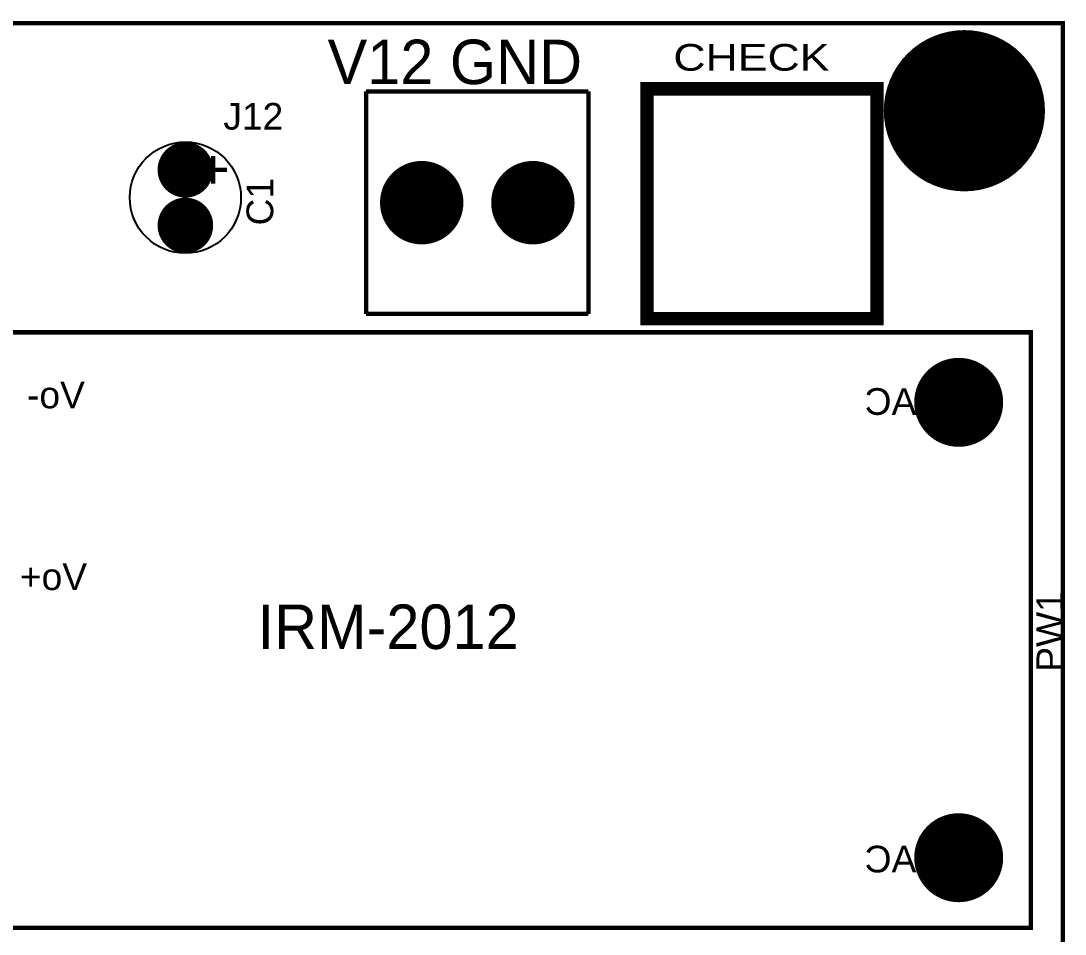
# Model space of a CAD drawing. Header units: inches. Extents: x -2.52 to 2.52, y -2.23 to 2.23.
# Drawn here: x 0.638 to 2.517, y 0.59 to 2.232 of the extents above; entities that cross this region are included whole.
import ezdxf

# ---------------------------------------------------------------- set-up
doc = ezdxf.new("R2010")
doc.units = ezdxf.units.IN
doc.layers.get('0').update_dxf_attribs({"linetype": 'CONTINUOUS'})

# ---------------------------------------------------------------- blocks, each defined once
blk = doc.blocks.new('EPAD')
at = {"const_width": 0.5}
blk.add_lwpolyline([(-0.25, 0, 1), (0.25, 0, 1)], format="xyb", close=True, dxfattribs=at)

msp = doc.modelspace()

# ---------------------------------------------------------------- linework, layer by layer
for points, const_width in [([(-2.515008, -2.228346), (2.512551, -2.228346), (2.512551, 2.228346), (-2.515008, 2.228346), (-2.515008, -2.228346)], 0.008), ([(-2.515008, -2.228346), (2.512551, -2.228346), (2.512551, 2.228346), (-2.515008, 2.228346), (-2.515008, -2.228346)], 0.008), ([(-2.515008, -2.228346), (2.512551, -2.228346), (2.512551, 2.228346), (-2.515008, 2.228346), (-2.515008, -2.228346)], 0.008), ([(1.258945, 2.105449), (1.258945, 1.705449)], 0.008), ([(1.258945, 2.105449), (1.658945, 2.105449)], 0.008), ([(1.258945, 2.105449), (1.258945, 1.705449)], 0.008), ([(1.258945, 2.105449), (1.658945, 2.105449)], 0.008), ([(1.258945, 2.105449), (1.258945, 1.705449)], 0.008), ([(1.258945, 2.105449), (1.658945, 2.105449)], 0.008), ([(1.658945, 2.105449), (1.658945, 1.705449)], 0.008), ([(1.658945, 2.105449), (1.658945, 1.705449)], 0.008), ([(1.658945, 2.105449), (1.658945, 1.705449)], 0.008), ([(1.764457, 1.696787), (2.177843, 1.696787), (2.177843, 2.110173), (1.764457, 2.110173), (1.764457, 1.696787)], 0.024), ([(1.764457, 1.696787), (2.177843, 1.696787), (2.177843, 2.110173), (1.764457, 2.110173), (1.764457, 1.696787)], 0.024), ([(1.764457, 1.696787), (2.177843, 1.696787), (2.177843, 2.110173), (1.764457, 2.110173), (1.764457, 1.696787)], 0.024), ([(0.983748, 1.989504), (0.983748, 1.939504)], 0.008), ([(0.983748, 1.989504), (0.983748, 1.939504)], 0.008), ([(0.983748, 1.989504), (0.983748, 1.939504)], 0.008), ([(1.008748, 1.964504), (0.958748, 1.964504)], 0.008), ([(1.008748, 1.964504), (0.958748, 1.964504)], 0.008), ([(1.008748, 1.964504), (0.958748, 1.964504)], 0.008), ([(1.258945, 1.705449), (1.658945, 1.705449)], 0.008), ([(1.258945, 1.705449), (1.658945, 1.705449)], 0.008), ([(1.258945, 1.705449), (1.658945, 1.705449)], 0.008), ([(0.392016, 0.601512), (2.455008, 0.601512), (2.455008, 1.672378), (0.392016, 1.672378), (0.392016, 0.601512)], 0.008), ([(0.392016, 0.601512), (2.455008, 0.601512), (2.455008, 1.672378), (0.392016, 1.672378), (0.392016, 0.601512)], 0.008), ([(0.392016, 0.601512), (2.455008, 0.601512), (2.455008, 1.672378), (0.392016, 1.672378), (0.392016, 0.601512)], 0.008)]:
    msp.add_lwpolyline(points, dxfattribs=dict(const_width=const_width))
for centre, radius in [((2.335323, 2.070803), 0.03), ((0.933748, 1.914504), 0.1), ((0.933748, 1.914504), 0.1), ((0.933748, 1.914504), 0.1), ((0.933748, 1.964504), 0.025), ((1.358945, 1.905449), 0.03), ((1.558945, 1.905449), 0.03), ((0.933748, 1.864504), 0.025), ((2.325087, 1.546394), 0.03), ((2.325087, 0.727496), 0.03)]:
    msp.add_circle(centre, radius)

# ---------------------------------------------------------------- block references
for p, xscale, yscale in [((2.335323, 2.070803), 0.29, 0.29), ((2.335323, 2.070803), 0.25, 0.25), ((0.933748, 1.964504), 0.1, 0.1), ((0.933748, 1.964504), 0.08, 0.08), ((1.358945, 1.905449), 0.15, 0.15), ((1.558945, 1.905449), 0.15, 0.15), ((1.358945, 1.905449), 0.12, 0.12), ((1.558945, 1.905449), 0.12, 0.12), ((0.933748, 1.864504), 0.1, 0.1), ((0.933748, 1.864504), 0.08, 0.08), ((2.325087, 1.546394), 0.16, 0.16), ((2.325087, 1.546394), 0.13, 0.13), ((2.325087, 0.727496), 0.16, 0.16), ((2.325087, 0.727496), 0.13, 0.13)]:
    msp.add_blockref('EPAD', p, dxfattribs=dict(xscale=xscale, yscale=yscale))

# ---------------------------------------------------------------- texts
for s, p in [('V12 GND', (1.189654, 2.118598)), ('V12 GND', (1.189654, 2.118598)), ('V12 GND', (1.189654, 2.118598)), ('IRM-2012', (1.063669, 1.10285)), ('IRM-2012', (1.063669, 1.10285)), ('IRM-2012', (1.063669, 1.10285))]:
    msp.add_text(s, height=0.08).set_placement(p)
for s, width, p in [('CHECK', 1.25, (1.811701, 2.142787)), ('CHECK', 1.25, (1.811701, 2.142787)), ('CHECK', 1.25, (1.811701, 2.142787)), ('J12', 1.041667, (1.002055, 2.036709)), ('J12', 1.041667, (1.002055, 2.036709)), ('J12', 1.041667, (1.002055, 2.036709))]:
    msp.add_text(s, height=0.048, dxfattribs=dict(width=width)).set_placement(p)
at = {"width": 1.041667}
for s, p in [('C1', (1.091748, 1.864504)), ('C1', (1.091748, 1.864504)), ('C1', (1.091748, 1.864504)), ('PW1', (2.513008, 1.061945)), ('PW1', (2.513008, 1.061945)), ('PW1', (2.513008, 1.061945))]:
    msp.add_text(s, height=0.048, rotation=90, dxfattribs=at).set_placement(p)
at = {"text_generation_flag": 2, "width": 1.041667}
for s, p in [('Vo-', (0.752937, 1.535693)), ('Vo-', (0.752937, 1.535693)), ('Vo-', (0.752937, 1.535693)), ('AC', (2.249, 1.523882)), ('AC', (2.249, 1.523882)), ('AC', (2.249, 1.523882)), ('Vo+', (0.756874, 1.208921)), ('Vo+', (0.756874, 1.208921)), ('Vo+', (0.756874, 1.208921)), ('AC', (2.249, 0.701047)), ('AC', (2.249, 0.701047)), ('AC', (2.249, 0.701047))]:
    msp.add_text(s, height=0.048, dxfattribs=at).set_placement(p)

doc.saveas('drawing.dxf')
